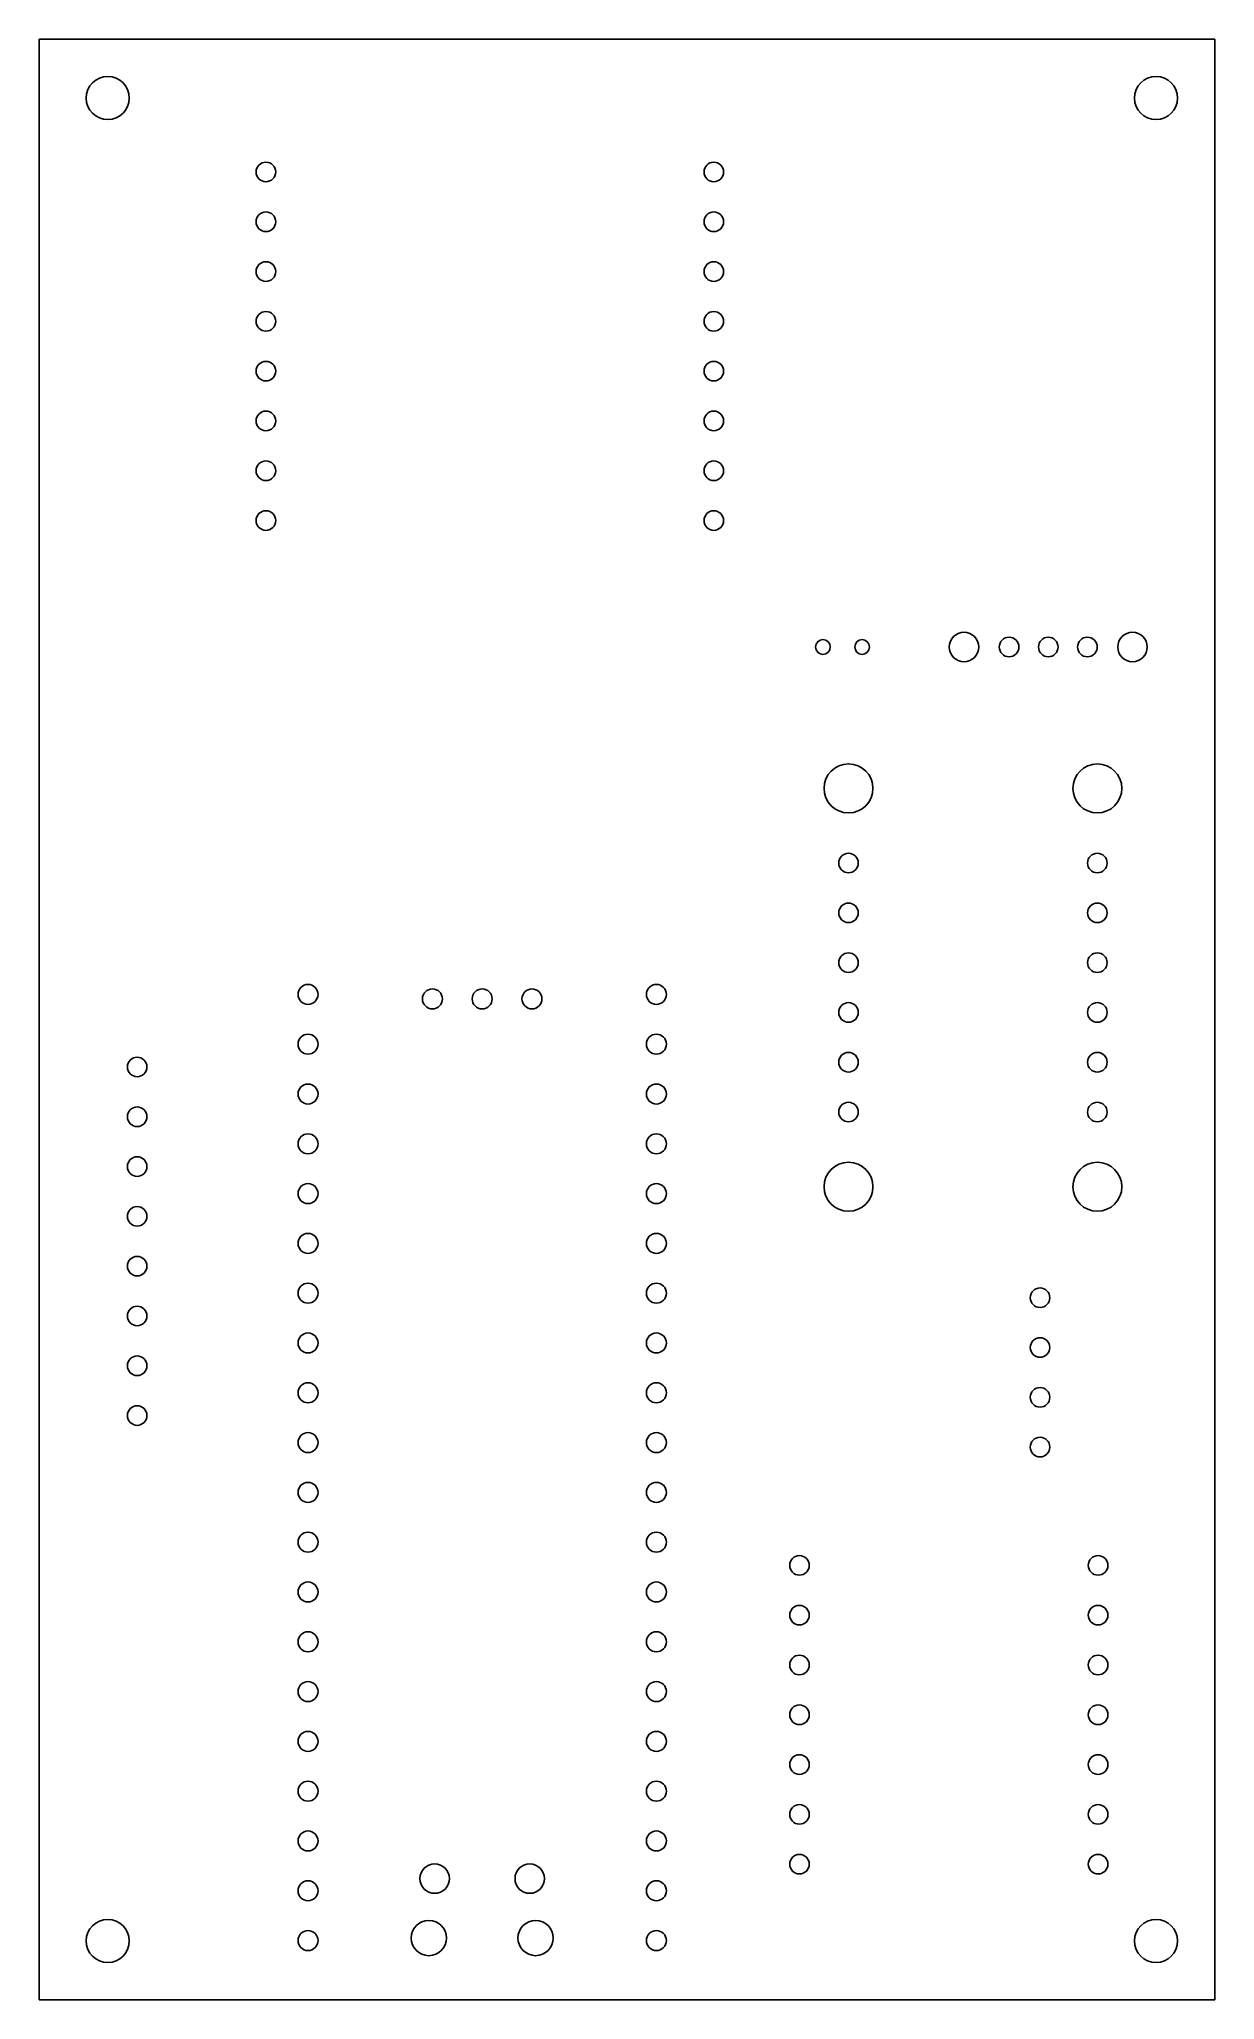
# Model space of a CAD drawing. Header units: millimetres. Extents: x 75 to 135, y -175 to -75.
import ezdxf

# ---------------------------------------------------------------- set-up
doc = ezdxf.new("R2010")
doc.units = ezdxf.units.MM
doc.layers.add('Pcb_452c', color=7, linetype='CONTINUOUS')

msp = doc.modelspace()

# ---------------------------------------------------------------- linework, layer by layer
at = {"layer": 'Pcb_452c'}
for p, q in [((75, -75), (75, -75, -1.6)), ((75, -75), (135, -75)), ((75, -75, -1.6), (135, -75, -1.6)), ((75, -75), (75, -75, -1.6)), ((75, -175), (75, -75)), ((75, -175, -1.6), (75, -75, -1.6)), ((75, -75), (135, -75)), ((75, -175), (75, -75)), ((75, -75, -1.6), (135, -75, -1.6)), ((75, -175, -1.6), (75, -75, -1.6)), ((135, -75), (135, -75, -1.6)), ((135, -75), (135, -75, -1.6)), ((135, -75), (135, -175)), ((135, -75, -1.6), (135, -175, -1.6)), ((135, -75), (135, -175)), ((135, -75, -1.6), (135, -175, -1.6)), ((79.6, -78), (79.6, -78, -1.6)), ((79.6, -78), (79.6, -78, -1.6)), ((133.1, -78), (133.1, -78, -1.6)), ((133.1, -78), (133.1, -78, -1.6)), ((87.07, -81.77), (87.07, -81.77, -1.6)), ((87.07, -81.77), (87.07, -81.77, -1.6)), ((109.93, -81.77), (109.93, -81.77, -1.6)), ((109.93, -81.77), (109.93, -81.77, -1.6)), ((87.07, -84.31), (87.07, -84.31, -1.6)), ((87.07, -84.31), (87.07, -84.31, -1.6)), ((109.93, -84.31), (109.93, -84.31, -1.6)), ((109.93, -84.31), (109.93, -84.31, -1.6)), ((87.07, -86.85), (87.07, -86.85, -1.6)), ((87.07, -86.85), (87.07, -86.85, -1.6)), ((109.93, -86.85), (109.93, -86.85, -1.6)), ((109.93, -86.85), (109.93, -86.85, -1.6)), ((87.07, -89.39), (87.07, -89.39, -1.6)), ((87.07, -89.39), (87.07, -89.39, -1.6)), ((109.93, -89.39), (109.93, -89.39, -1.6)), ((109.93, -89.39), (109.93, -89.39, -1.6)), ((87.07, -91.93), (87.07, -91.93, -1.6)), ((87.07, -91.93), (87.07, -91.93, -1.6)), ((109.93, -91.93), (109.93, -91.93, -1.6)), ((109.93, -91.93), (109.93, -91.93, -1.6)), ((87.07, -94.47), (87.07, -94.47, -1.6)), ((87.07, -94.47), (87.07, -94.47, -1.6)), ((109.93, -94.47), (109.93, -94.47, -1.6)), ((109.93, -94.47), (109.93, -94.47, -1.6)), ((87.07, -97.01), (87.07, -97.01, -1.6)), ((87.07, -97.01), (87.07, -97.01, -1.6)), ((109.93, -97.01), (109.93, -97.01, -1.6)), ((109.93, -97.01), (109.93, -97.01, -1.6)), ((87.07, -99.55), (87.07, -99.55, -1.6)), ((87.07, -99.55), (87.07, -99.55, -1.6)), ((109.93, -99.55), (109.93, -99.55, -1.6)), ((109.93, -99.55), (109.93, -99.55, -1.6)), ((115.375, -106), (115.375, -106, -1.6)), ((115.375, -106), (115.375, -106, -1.6)), ((117.375, -106), (117.375, -106, -1.6)), ((117.375, -106), (117.375, -106, -1.6)), ((122.95, -106), (122.95, -106, -1.6)), ((122.95, -106), (122.95, -106, -1.6)), ((125, -106), (125, -106, -1.6)), ((125, -106), (125, -106, -1.6)), ((127, -106), (127, -106, -1.6)), ((127, -106), (127, -106, -1.6)), ((129, -106), (129, -106, -1.6)), ((129, -106), (129, -106, -1.6)), ((131.55, -106), (131.55, -106, -1.6)), ((131.55, -106), (131.55, -106, -1.6)), ((117.555, -113.21), (117.555, -113.21, -1.6)), ((117.555, -113.21), (117.555, -113.21, -1.6)), ((130.255, -113.21), (130.255, -113.21, -1.6)), ((130.255, -113.21), (130.255, -113.21, -1.6)), ((116.805, -117.02), (116.805, -117.02, -1.6)), ((116.805, -117.02), (116.805, -117.02, -1.6)), ((129.505, -117.02), (129.505, -117.02, -1.6)), ((129.505, -117.02), (129.505, -117.02, -1.6)), ((116.805, -119.56), (116.805, -119.56, -1.6)), ((116.805, -119.56), (116.805, -119.56, -1.6)), ((129.505, -119.56), (129.505, -119.56, -1.6)), ((129.505, -119.56), (129.505, -119.56, -1.6)), ((116.805, -122.1), (116.805, -122.1, -1.6)), ((116.805, -122.1), (116.805, -122.1, -1.6)), ((129.505, -122.1), (129.505, -122.1, -1.6)), ((129.505, -122.1), (129.505, -122.1, -1.6)), ((89.23, -123.72), (89.23, -123.72, -1.6)), ((89.23, -123.72), (89.23, -123.72, -1.6)), ((95.58, -123.95), (95.58, -123.95, -1.6)), ((95.58, -123.95), (95.58, -123.95, -1.6)), ((98.12, -123.95), (98.12, -123.95, -1.6)), ((98.12, -123.95), (98.12, -123.95, -1.6)), ((100.66, -123.95), (100.66, -123.95, -1.6)), ((100.66, -123.95), (100.66, -123.95, -1.6)), ((107.01, -123.72), (107.01, -123.72, -1.6)), ((107.01, -123.72), (107.01, -123.72, -1.6)), ((116.805, -124.64), (116.805, -124.64, -1.6)), ((116.805, -124.64), (116.805, -124.64, -1.6)), ((129.505, -124.64), (129.505, -124.64, -1.6)), ((129.505, -124.64), (129.505, -124.64, -1.6)), ((89.23, -126.26), (89.23, -126.26, -1.6)), ((89.23, -126.26), (89.23, -126.26, -1.6)), ((107.01, -126.26), (107.01, -126.26, -1.6)), ((107.01, -126.26), (107.01, -126.26, -1.6)), ((80.5, -127.42), (80.5, -127.42, -1.6)), ((80.5, -127.42), (80.5, -127.42, -1.6)), ((116.805, -127.18), (116.805, -127.18, -1.6)), ((116.805, -127.18), (116.805, -127.18, -1.6)), ((129.505, -127.18), (129.505, -127.18, -1.6)), ((129.505, -127.18), (129.505, -127.18, -1.6)), ((89.23, -128.8), (89.23, -128.8, -1.6)), ((89.23, -128.8), (89.23, -128.8, -1.6)), ((107.01, -128.8), (107.01, -128.8, -1.6)), ((107.01, -128.8), (107.01, -128.8, -1.6)), ((80.5, -129.96), (80.5, -129.96, -1.6)), ((80.5, -129.96), (80.5, -129.96, -1.6)), ((116.805, -129.72), (116.805, -129.72, -1.6)), ((116.805, -129.72), (116.805, -129.72, -1.6)), ((129.505, -129.72), (129.505, -129.72, -1.6)), ((129.505, -129.72), (129.505, -129.72, -1.6)), ((89.23, -131.34), (89.23, -131.34, -1.6)), ((89.23, -131.34), (89.23, -131.34, -1.6)), ((107.01, -131.34), (107.01, -131.34, -1.6)), ((107.01, -131.34), (107.01, -131.34, -1.6)), ((80.5, -132.5), (80.5, -132.5, -1.6)), ((80.5, -132.5), (80.5, -132.5, -1.6)), ((89.23, -133.88), (89.23, -133.88, -1.6)), ((89.23, -133.88), (89.23, -133.88, -1.6)), ((107.01, -133.88), (107.01, -133.88, -1.6)), ((107.01, -133.88), (107.01, -133.88, -1.6)), ((117.555, -133.53), (117.555, -133.53, -1.6)), ((117.555, -133.53), (117.555, -133.53, -1.6)), ((130.255, -133.53), (130.255, -133.53, -1.6)), ((130.255, -133.53), (130.255, -133.53, -1.6)), ((80.5, -135.04), (80.5, -135.04, -1.6)), ((80.5, -135.04), (80.5, -135.04, -1.6)), ((89.23, -136.42), (89.23, -136.42, -1.6)), ((89.23, -136.42), (89.23, -136.42, -1.6)), ((107.01, -136.42), (107.01, -136.42, -1.6)), ((107.01, -136.42), (107.01, -136.42, -1.6)), ((80.5, -137.58), (80.5, -137.58, -1.6)), ((80.5, -137.58), (80.5, -137.58, -1.6)), ((89.23, -138.96), (89.23, -138.96, -1.6)), ((89.23, -138.96), (89.23, -138.96, -1.6)), ((107.01, -138.96), (107.01, -138.96, -1.6)), ((107.01, -138.96), (107.01, -138.96, -1.6)), ((126.58, -139.19), (126.58, -139.19, -1.6)), ((126.58, -139.19), (126.58, -139.19, -1.6)), ((80.5, -140.12), (80.5, -140.12, -1.6)), ((80.5, -140.12), (80.5, -140.12, -1.6)), ((89.23, -141.5), (89.23, -141.5, -1.6)), ((89.23, -141.5), (89.23, -141.5, -1.6)), ((107.01, -141.5), (107.01, -141.5, -1.6)), ((107.01, -141.5), (107.01, -141.5, -1.6)), ((126.58, -141.73), (126.58, -141.73, -1.6)), ((126.58, -141.73), (126.58, -141.73, -1.6)), ((80.5, -142.66), (80.5, -142.66, -1.6)), ((80.5, -142.66), (80.5, -142.66, -1.6)), ((89.23, -144.04), (89.23, -144.04, -1.6)), ((89.23, -144.04), (89.23, -144.04, -1.6)), ((107.01, -144.04), (107.01, -144.04, -1.6)), ((107.01, -144.04), (107.01, -144.04, -1.6)), ((126.58, -144.27), (126.58, -144.27, -1.6)), ((126.58, -144.27), (126.58, -144.27, -1.6)), ((80.5, -145.2), (80.5, -145.2, -1.6)), ((80.5, -145.2), (80.5, -145.2, -1.6)), ((89.23, -146.58), (89.23, -146.58, -1.6)), ((89.23, -146.58), (89.23, -146.58, -1.6)), ((107.01, -146.58), (107.01, -146.58, -1.6)), ((107.01, -146.58), (107.01, -146.58, -1.6)), ((126.58, -146.81), (126.58, -146.81, -1.6)), ((126.58, -146.81), (126.58, -146.81, -1.6)), ((89.23, -149.12), (89.23, -149.12, -1.6)), ((89.23, -149.12), (89.23, -149.12, -1.6)), ((107.01, -149.12), (107.01, -149.12, -1.6)), ((107.01, -149.12), (107.01, -149.12, -1.6)), ((89.23, -151.66), (89.23, -151.66, -1.6)), ((89.23, -151.66), (89.23, -151.66, -1.6)), ((107.01, -151.66), (107.01, -151.66, -1.6)), ((107.01, -151.66), (107.01, -151.66, -1.6)), ((114.3025, -152.8425), (114.3025, -152.8425, -1.6)), ((114.3025, -152.8425), (114.3025, -152.8425, -1.6)), ((129.5425, -152.8425), (129.5425, -152.8425, -1.6)), ((129.5425, -152.8425), (129.5425, -152.8425, -1.6)), ((89.23, -154.2), (89.23, -154.2, -1.6)), ((89.23, -154.2), (89.23, -154.2, -1.6)), ((107.01, -154.2), (107.01, -154.2, -1.6)), ((107.01, -154.2), (107.01, -154.2, -1.6)), ((114.3025, -155.3825), (114.3025, -155.3825, -1.6)), ((114.3025, -155.3825), (114.3025, -155.3825, -1.6)), ((129.5425, -155.3825), (129.5425, -155.3825, -1.6)), ((129.5425, -155.3825), (129.5425, -155.3825, -1.6)), ((89.23, -156.74), (89.23, -156.74, -1.6)), ((89.23, -156.74), (89.23, -156.74, -1.6)), ((107.01, -156.74), (107.01, -156.74, -1.6)), ((107.01, -156.74), (107.01, -156.74, -1.6)), ((114.3025, -157.9225), (114.3025, -157.9225, -1.6)), ((114.3025, -157.9225), (114.3025, -157.9225, -1.6)), ((129.5425, -157.9225), (129.5425, -157.9225, -1.6)), ((129.5425, -157.9225), (129.5425, -157.9225, -1.6)), ((89.23, -159.28), (89.23, -159.28, -1.6)), ((89.23, -159.28), (89.23, -159.28, -1.6)), ((107.01, -159.28), (107.01, -159.28, -1.6)), ((107.01, -159.28), (107.01, -159.28, -1.6)), ((114.3025, -160.4625), (114.3025, -160.4625, -1.6)), ((114.3025, -160.4625), (114.3025, -160.4625, -1.6)), ((129.5425, -160.4625), (129.5425, -160.4625, -1.6)), ((129.5425, -160.4625), (129.5425, -160.4625, -1.6)), ((89.23, -161.82), (89.23, -161.82, -1.6)), ((89.23, -161.82), (89.23, -161.82, -1.6)), ((107.01, -161.82), (107.01, -161.82, -1.6)), ((107.01, -161.82), (107.01, -161.82, -1.6)), ((114.3025, -163.0025), (114.3025, -163.0025, -1.6)), ((114.3025, -163.0025), (114.3025, -163.0025, -1.6)), ((129.5425, -163.0025), (129.5425, -163.0025, -1.6)), ((129.5425, -163.0025), (129.5425, -163.0025, -1.6)), ((89.23, -164.36), (89.23, -164.36, -1.6)), ((89.23, -164.36), (89.23, -164.36, -1.6)), ((107.01, -164.36), (107.01, -164.36, -1.6)), ((107.01, -164.36), (107.01, -164.36, -1.6)), ((114.3025, -165.5425), (114.3025, -165.5425, -1.6)), ((114.3025, -165.5425), (114.3025, -165.5425, -1.6)), ((129.5425, -165.5425), (129.5425, -165.5425, -1.6)), ((129.5425, -165.5425), (129.5425, -165.5425, -1.6)), ((89.23, -166.9), (89.23, -166.9, -1.6)), ((89.23, -166.9), (89.23, -166.9, -1.6)), ((107.01, -166.9), (107.01, -166.9, -1.6)), ((107.01, -166.9), (107.01, -166.9, -1.6)), ((95.935, -168.82), (95.935, -168.82, -1.6)), ((95.935, -168.82), (95.935, -168.82, -1.6)), ((100.785, -168.82), (100.785, -168.82, -1.6)), ((100.785, -168.82), (100.785, -168.82, -1.6)), ((114.3025, -168.0825), (114.3025, -168.0825, -1.6)), ((114.3025, -168.0825), (114.3025, -168.0825, -1.6)), ((129.5425, -168.0825), (129.5425, -168.0825, -1.6)), ((129.5425, -168.0825), (129.5425, -168.0825, -1.6)), ((89.23, -169.44), (89.23, -169.44, -1.6)), ((89.23, -169.44), (89.23, -169.44, -1.6)), ((107.01, -169.44), (107.01, -169.44, -1.6)), ((107.01, -169.44), (107.01, -169.44, -1.6)), ((79.6, -172), (79.6, -172, -1.6)), ((79.6, -172), (79.6, -172, -1.6)), ((89.23, -171.98), (89.23, -171.98, -1.6)), ((89.23, -171.98), (89.23, -171.98, -1.6)), ((95.785, -171.85), (95.785, -171.85, -1.6)), ((95.785, -171.85), (95.785, -171.85, -1.6)), ((101.235, -171.85), (101.235, -171.85, -1.6)), ((101.235, -171.85), (101.235, -171.85, -1.6)), ((107.01, -171.98), (107.01, -171.98, -1.6)), ((107.01, -171.98), (107.01, -171.98, -1.6)), ((133.1, -172), (133.1, -172, -1.6)), ((133.1, -172), (133.1, -172, -1.6)), ((75, -175), (75, -175, -1.6)), ((75, -175), (75, -175, -1.6)), ((135, -175), (75, -175)), ((135, -175, -1.6), (75, -175, -1.6)), ((135, -175), (75, -175)), ((135, -175, -1.6), (75, -175, -1.6)), ((135, -175), (135, -175, -1.6)), ((135, -175), (135, -175, -1.6))]:
    msp.add_line(p, q, dxfattribs=at)
for centre, radius in [((78.5, -78), 1.1), ((78.5, -78, -1.6), 1.1), ((78.5, -78), 1.1), ((78.5, -78, -1.6), 1.1), ((132, -78), 1.1), ((132, -78, -1.6), 1.1), ((132, -78), 1.1), ((132, -78, -1.6), 1.1), ((86.57, -81.77), 0.5), ((86.57, -81.77, -1.6), 0.5), ((86.57, -81.77), 0.5), ((86.57, -81.77, -1.6), 0.5), ((109.43, -81.77), 0.5), ((109.43, -81.77, -1.6), 0.5), ((109.43, -81.77), 0.5), ((109.43, -81.77, -1.6), 0.5), ((86.57, -84.31), 0.5), ((86.57, -84.31, -1.6), 0.5), ((86.57, -84.31), 0.5), ((86.57, -84.31, -1.6), 0.5), ((109.43, -84.31), 0.5), ((109.43, -84.31, -1.6), 0.5), ((109.43, -84.31), 0.5), ((109.43, -84.31, -1.6), 0.5), ((86.57, -86.85), 0.5), ((86.57, -86.85, -1.6), 0.5), ((86.57, -86.85), 0.5), ((86.57, -86.85, -1.6), 0.5), ((109.43, -86.85), 0.5), ((109.43, -86.85, -1.6), 0.5), ((109.43, -86.85), 0.5), ((109.43, -86.85, -1.6), 0.5), ((86.57, -89.39), 0.5), ((86.57, -89.39, -1.6), 0.5), ((86.57, -89.39), 0.5), ((86.57, -89.39, -1.6), 0.5), ((109.43, -89.39), 0.5), ((109.43, -89.39, -1.6), 0.5), ((109.43, -89.39), 0.5), ((109.43, -89.39, -1.6), 0.5), ((86.57, -91.93), 0.5), ((86.57, -91.93, -1.6), 0.5), ((86.57, -91.93), 0.5), ((86.57, -91.93, -1.6), 0.5), ((109.43, -91.93), 0.5), ((109.43, -91.93, -1.6), 0.5), ((109.43, -91.93), 0.5), ((109.43, -91.93, -1.6), 0.5), ((86.57, -94.47), 0.5), ((86.57, -94.47, -1.6), 0.5), ((86.57, -94.47), 0.5), ((86.57, -94.47, -1.6), 0.5), ((109.43, -94.47), 0.5), ((109.43, -94.47, -1.6), 0.5), ((109.43, -94.47), 0.5), ((109.43, -94.47, -1.6), 0.5), ((86.57, -97.01), 0.5), ((86.57, -97.01, -1.6), 0.5), ((86.57, -97.01), 0.5), ((86.57, -97.01, -1.6), 0.5), ((109.43, -97.01), 0.5), ((109.43, -97.01, -1.6), 0.5), ((109.43, -97.01), 0.5), ((109.43, -97.01, -1.6), 0.5), ((86.57, -99.55), 0.5), ((86.57, -99.55, -1.6), 0.5), ((86.57, -99.55), 0.5), ((86.57, -99.55, -1.6), 0.5), ((109.43, -99.55), 0.5), ((109.43, -99.55, -1.6), 0.5), ((109.43, -99.55), 0.5), ((109.43, -99.55, -1.6), 0.5), ((115, -106), 0.375), ((115, -106, -1.6), 0.375), ((115, -106), 0.375), ((115, -106, -1.6), 0.375), ((117, -106), 0.375), ((117, -106, -1.6), 0.375), ((117, -106), 0.375), ((117, -106, -1.6), 0.375), ((122.2, -106), 0.75), ((122.2, -106, -1.6), 0.75), ((122.2, -106), 0.75), ((122.2, -106, -1.6), 0.75), ((124.5, -106), 0.5), ((124.5, -106, -1.6), 0.5), ((124.5, -106), 0.5), ((124.5, -106, -1.6), 0.5), ((126.5, -106), 0.5), ((126.5, -106, -1.6), 0.5), ((126.5, -106), 0.5), ((126.5, -106, -1.6), 0.5), ((128.5, -106), 0.5), ((128.5, -106, -1.6), 0.5), ((128.5, -106), 0.5), ((128.5, -106, -1.6), 0.5), ((130.8, -106), 0.75), ((130.8, -106, -1.6), 0.75), ((130.8, -106), 0.75), ((130.8, -106, -1.6), 0.75), ((116.305, -113.21), 1.25), ((116.305, -113.21, -1.6), 1.25), ((116.305, -113.21), 1.25), ((116.305, -113.21, -1.6), 1.25), ((129.005, -113.21), 1.25), ((129.005, -113.21, -1.6), 1.25), ((129.005, -113.21), 1.25), ((129.005, -113.21, -1.6), 1.25), ((116.305, -117.02), 0.5), ((116.305, -117.02, -1.6), 0.5), ((116.305, -117.02), 0.5), ((116.305, -117.02, -1.6), 0.5), ((129.005, -117.02), 0.5), ((129.005, -117.02, -1.6), 0.5), ((129.005, -117.02), 0.5), ((129.005, -117.02, -1.6), 0.5), ((116.305, -119.56), 0.5), ((116.305, -119.56, -1.6), 0.5), ((116.305, -119.56), 0.5), ((116.305, -119.56, -1.6), 0.5), ((129.005, -119.56), 0.5), ((129.005, -119.56, -1.6), 0.5), ((129.005, -119.56), 0.5), ((129.005, -119.56, -1.6), 0.5), ((116.305, -122.1), 0.5), ((116.305, -122.1, -1.6), 0.5), ((116.305, -122.1), 0.5), ((116.305, -122.1, -1.6), 0.5), ((129.005, -122.1), 0.5), ((129.005, -122.1, -1.6), 0.5), ((129.005, -122.1), 0.5), ((129.005, -122.1, -1.6), 0.5), ((88.72, -123.72), 0.51), ((88.72, -123.72, -1.6), 0.51), ((88.72, -123.72), 0.51), ((88.72, -123.72, -1.6), 0.51), ((95.07, -123.95), 0.51), ((95.07, -123.95, -1.6), 0.51), ((95.07, -123.95), 0.51), ((95.07, -123.95, -1.6), 0.51), ((97.61, -123.95), 0.51), ((97.61, -123.95, -1.6), 0.51), ((97.61, -123.95), 0.51), ((97.61, -123.95, -1.6), 0.51), ((100.15, -123.95), 0.51), ((100.15, -123.95, -1.6), 0.51), ((100.15, -123.95), 0.51), ((100.15, -123.95, -1.6), 0.51), ((106.5, -123.72), 0.51), ((106.5, -123.72, -1.6), 0.51), ((106.5, -123.72), 0.51), ((106.5, -123.72, -1.6), 0.51), ((116.305, -124.64), 0.5), ((116.305, -124.64, -1.6), 0.5), ((116.305, -124.64), 0.5), ((116.305, -124.64, -1.6), 0.5), ((129.005, -124.64), 0.5), ((129.005, -124.64, -1.6), 0.5), ((129.005, -124.64), 0.5), ((129.005, -124.64, -1.6), 0.5), ((88.72, -126.26), 0.51), ((88.72, -126.26, -1.6), 0.51), ((88.72, -126.26), 0.51), ((88.72, -126.26, -1.6), 0.51), ((106.5, -126.26), 0.51), ((106.5, -126.26, -1.6), 0.51), ((106.5, -126.26), 0.51), ((106.5, -126.26, -1.6), 0.51), ((80, -127.42), 0.5), ((80, -127.42, -1.6), 0.5), ((80, -127.42), 0.5), ((80, -127.42, -1.6), 0.5), ((116.305, -127.18), 0.5), ((116.305, -127.18, -1.6), 0.5), ((116.305, -127.18), 0.5), ((116.305, -127.18, -1.6), 0.5), ((129.005, -127.18), 0.5), ((129.005, -127.18, -1.6), 0.5), ((129.005, -127.18), 0.5), ((129.005, -127.18, -1.6), 0.5), ((88.72, -128.8), 0.51), ((88.72, -128.8, -1.6), 0.51), ((88.72, -128.8), 0.51), ((88.72, -128.8, -1.6), 0.51), ((106.5, -128.8), 0.51), ((106.5, -128.8, -1.6), 0.51), ((106.5, -128.8), 0.51), ((106.5, -128.8, -1.6), 0.51), ((80, -129.96), 0.5), ((80, -129.96, -1.6), 0.5), ((80, -129.96), 0.5), ((80, -129.96, -1.6), 0.5), ((116.305, -129.72), 0.5), ((116.305, -129.72, -1.6), 0.5), ((116.305, -129.72), 0.5), ((116.305, -129.72, -1.6), 0.5), ((129.005, -129.72), 0.5), ((129.005, -129.72, -1.6), 0.5), ((129.005, -129.72), 0.5), ((129.005, -129.72, -1.6), 0.5), ((88.72, -131.34), 0.51), ((88.72, -131.34, -1.6), 0.51), ((88.72, -131.34), 0.51), ((88.72, -131.34, -1.6), 0.51), ((106.5, -131.34), 0.51), ((106.5, -131.34, -1.6), 0.51), ((106.5, -131.34), 0.51), ((106.5, -131.34, -1.6), 0.51), ((80, -132.5), 0.5), ((80, -132.5, -1.6), 0.5), ((80, -132.5), 0.5), ((80, -132.5, -1.6), 0.5), ((116.305, -133.53), 1.25), ((116.305, -133.53, -1.6), 1.25), ((116.305, -133.53), 1.25), ((116.305, -133.53, -1.6), 1.25), ((129.005, -133.53), 1.25), ((129.005, -133.53, -1.6), 1.25), ((129.005, -133.53), 1.25), ((129.005, -133.53, -1.6), 1.25), ((88.72, -133.88), 0.51), ((88.72, -133.88, -1.6), 0.51), ((88.72, -133.88), 0.51), ((88.72, -133.88, -1.6), 0.51), ((106.5, -133.88), 0.51), ((106.5, -133.88, -1.6), 0.51), ((106.5, -133.88), 0.51), ((106.5, -133.88, -1.6), 0.51), ((80, -135.04), 0.5), ((80, -135.04, -1.6), 0.5), ((80, -135.04), 0.5), ((80, -135.04, -1.6), 0.5), ((88.72, -136.42), 0.51), ((88.72, -136.42, -1.6), 0.51), ((88.72, -136.42), 0.51), ((88.72, -136.42, -1.6), 0.51), ((106.5, -136.42), 0.51), ((106.5, -136.42, -1.6), 0.51), ((106.5, -136.42), 0.51), ((106.5, -136.42, -1.6), 0.51), ((80, -137.58), 0.5), ((80, -137.58, -1.6), 0.5), ((80, -137.58), 0.5), ((80, -137.58, -1.6), 0.5), ((88.72, -138.96), 0.51), ((88.72, -138.96, -1.6), 0.51), ((88.72, -138.96), 0.51), ((88.72, -138.96, -1.6), 0.51), ((106.5, -138.96), 0.51), ((106.5, -138.96, -1.6), 0.51), ((106.5, -138.96), 0.51), ((106.5, -138.96, -1.6), 0.51), ((126.08, -139.19), 0.5), ((126.08, -139.19, -1.6), 0.5), ((126.08, -139.19), 0.5), ((126.08, -139.19, -1.6), 0.5), ((80, -140.12), 0.5), ((80, -140.12, -1.6), 0.5), ((80, -140.12), 0.5), ((80, -140.12, -1.6), 0.5), ((88.72, -141.5), 0.51), ((88.72, -141.5, -1.6), 0.51), ((88.72, -141.5), 0.51), ((88.72, -141.5, -1.6), 0.51), ((106.5, -141.5), 0.51), ((106.5, -141.5, -1.6), 0.51), ((106.5, -141.5), 0.51), ((106.5, -141.5, -1.6), 0.51), ((126.08, -141.73), 0.5), ((126.08, -141.73, -1.6), 0.5), ((126.08, -141.73), 0.5), ((126.08, -141.73, -1.6), 0.5), ((80, -142.66), 0.5), ((80, -142.66, -1.6), 0.5), ((80, -142.66), 0.5), ((80, -142.66, -1.6), 0.5), ((88.72, -144.04), 0.51), ((88.72, -144.04, -1.6), 0.51), ((88.72, -144.04), 0.51), ((88.72, -144.04, -1.6), 0.51), ((106.5, -144.04), 0.51), ((106.5, -144.04, -1.6), 0.51), ((106.5, -144.04), 0.51), ((106.5, -144.04, -1.6), 0.51), ((126.08, -144.27), 0.5), ((126.08, -144.27, -1.6), 0.5), ((126.08, -144.27), 0.5), ((126.08, -144.27, -1.6), 0.5), ((80, -145.2), 0.5), ((80, -145.2, -1.6), 0.5), ((80, -145.2), 0.5), ((80, -145.2, -1.6), 0.5), ((88.72, -146.58), 0.51), ((88.72, -146.58, -1.6), 0.51), ((88.72, -146.58), 0.51), ((88.72, -146.58, -1.6), 0.51), ((106.5, -146.58), 0.51), ((106.5, -146.58, -1.6), 0.51), ((106.5, -146.58), 0.51), ((106.5, -146.58, -1.6), 0.51), ((126.08, -146.81), 0.5), ((126.08, -146.81, -1.6), 0.5), ((126.08, -146.81), 0.5), ((126.08, -146.81, -1.6), 0.5), ((88.72, -149.12), 0.51), ((88.72, -149.12, -1.6), 0.51), ((88.72, -149.12), 0.51), ((88.72, -149.12, -1.6), 0.51), ((106.5, -149.12), 0.51), ((106.5, -149.12, -1.6), 0.51), ((106.5, -149.12), 0.51), ((106.5, -149.12, -1.6), 0.51), ((88.72, -151.66), 0.51), ((88.72, -151.66, -1.6), 0.51), ((88.72, -151.66), 0.51), ((88.72, -151.66, -1.6), 0.51), ((106.5, -151.66), 0.51), ((106.5, -151.66, -1.6), 0.51), ((106.5, -151.66), 0.51), ((106.5, -151.66, -1.6), 0.51), ((113.8025, -152.8425), 0.5), ((113.8025, -152.8425, -1.6), 0.5), ((113.8025, -152.8425), 0.5), ((113.8025, -152.8425, -1.6), 0.5), ((129.0425, -152.8425), 0.5), ((129.0425, -152.8425, -1.6), 0.5), ((129.0425, -152.8425), 0.5), ((129.0425, -152.8425, -1.6), 0.5), ((88.72, -154.2), 0.51), ((88.72, -154.2, -1.6), 0.51), ((88.72, -154.2), 0.51), ((88.72, -154.2, -1.6), 0.51), ((106.5, -154.2), 0.51), ((106.5, -154.2, -1.6), 0.51), ((106.5, -154.2), 0.51), ((106.5, -154.2, -1.6), 0.51), ((113.8025, -155.3825), 0.5), ((113.8025, -155.3825, -1.6), 0.5), ((113.8025, -155.3825), 0.5), ((113.8025, -155.3825, -1.6), 0.5), ((129.0425, -155.3825), 0.5), ((129.0425, -155.3825, -1.6), 0.5), ((129.0425, -155.3825), 0.5), ((129.0425, -155.3825, -1.6), 0.5), ((88.72, -156.74), 0.51), ((88.72, -156.74, -1.6), 0.51), ((88.72, -156.74), 0.51), ((88.72, -156.74, -1.6), 0.51), ((106.5, -156.74), 0.51), ((106.5, -156.74, -1.6), 0.51), ((106.5, -156.74), 0.51), ((106.5, -156.74, -1.6), 0.51), ((113.8025, -157.9225), 0.5), ((113.8025, -157.9225, -1.6), 0.5), ((113.8025, -157.9225), 0.5), ((113.8025, -157.9225, -1.6), 0.5), ((129.0425, -157.9225), 0.5), ((129.0425, -157.9225, -1.6), 0.5), ((129.0425, -157.9225), 0.5), ((129.0425, -157.9225, -1.6), 0.5), ((88.72, -159.28), 0.51), ((88.72, -159.28, -1.6), 0.51), ((88.72, -159.28), 0.51), ((88.72, -159.28, -1.6), 0.51), ((106.5, -159.28), 0.51), ((106.5, -159.28, -1.6), 0.51), ((106.5, -159.28), 0.51), ((106.5, -159.28, -1.6), 0.51), ((113.8025, -160.4625), 0.5), ((113.8025, -160.4625, -1.6), 0.5), ((113.8025, -160.4625), 0.5), ((113.8025, -160.4625, -1.6), 0.5), ((129.0425, -160.4625), 0.5), ((129.0425, -160.4625, -1.6), 0.5), ((129.0425, -160.4625), 0.5), ((129.0425, -160.4625, -1.6), 0.5), ((88.72, -161.82), 0.51), ((88.72, -161.82, -1.6), 0.51), ((88.72, -161.82), 0.51), ((88.72, -161.82, -1.6), 0.51), ((106.5, -161.82), 0.51), ((106.5, -161.82, -1.6), 0.51), ((106.5, -161.82), 0.51), ((106.5, -161.82, -1.6), 0.51), ((113.8025, -163.0025), 0.5), ((113.8025, -163.0025, -1.6), 0.5), ((113.8025, -163.0025), 0.5), ((113.8025, -163.0025, -1.6), 0.5), ((129.0425, -163.0025), 0.5), ((129.0425, -163.0025, -1.6), 0.5), ((129.0425, -163.0025), 0.5), ((129.0425, -163.0025, -1.6), 0.5), ((88.72, -164.36), 0.51), ((88.72, -164.36, -1.6), 0.51), ((88.72, -164.36), 0.51), ((88.72, -164.36, -1.6), 0.51), ((106.5, -164.36), 0.51), ((106.5, -164.36, -1.6), 0.51), ((106.5, -164.36), 0.51), ((106.5, -164.36, -1.6), 0.51), ((113.8025, -165.5425), 0.5), ((113.8025, -165.5425, -1.6), 0.5), ((113.8025, -165.5425), 0.5), ((113.8025, -165.5425, -1.6), 0.5), ((129.0425, -165.5425), 0.5), ((129.0425, -165.5425, -1.6), 0.5), ((129.0425, -165.5425), 0.5), ((129.0425, -165.5425, -1.6), 0.5), ((88.72, -166.9), 0.51), ((88.72, -166.9, -1.6), 0.51), ((88.72, -166.9), 0.51), ((88.72, -166.9, -1.6), 0.51), ((106.5, -166.9), 0.51), ((106.5, -166.9, -1.6), 0.51), ((106.5, -166.9), 0.51), ((106.5, -166.9, -1.6), 0.51), ((113.8025, -168.0825), 0.5), ((113.8025, -168.0825, -1.6), 0.5), ((113.8025, -168.0825), 0.5), ((113.8025, -168.0825, -1.6), 0.5), ((129.0425, -168.0825), 0.5), ((129.0425, -168.0825, -1.6), 0.5), ((129.0425, -168.0825), 0.5), ((129.0425, -168.0825, -1.6), 0.5), ((88.72, -169.44), 0.51), ((88.72, -169.44, -1.6), 0.51), ((88.72, -169.44), 0.51), ((88.72, -169.44, -1.6), 0.51), ((95.185, -168.82), 0.75), ((95.185, -168.82, -1.6), 0.75), ((95.185, -168.82), 0.75), ((95.185, -168.82, -1.6), 0.75), ((100.035, -168.82), 0.75), ((100.035, -168.82, -1.6), 0.75), ((100.035, -168.82), 0.75), ((100.035, -168.82, -1.6), 0.75), ((106.5, -169.44), 0.51), ((106.5, -169.44, -1.6), 0.51), ((106.5, -169.44), 0.51), ((106.5, -169.44, -1.6), 0.51), ((78.5, -172), 1.1), ((78.5, -172, -1.6), 1.1), ((78.5, -172), 1.1), ((78.5, -172, -1.6), 1.1), ((94.885, -171.85), 0.9), ((94.885, -171.85, -1.6), 0.9), ((94.885, -171.85), 0.9), ((94.885, -171.85, -1.6), 0.9), ((100.335, -171.85), 0.9), ((100.335, -171.85, -1.6), 0.9), ((100.335, -171.85), 0.9), ((100.335, -171.85, -1.6), 0.9), ((132, -172), 1.1), ((132, -172, -1.6), 1.1), ((132, -172), 1.1), ((132, -172, -1.6), 1.1), ((88.72, -171.98), 0.51), ((88.72, -171.98, -1.6), 0.51), ((88.72, -171.98), 0.51), ((88.72, -171.98, -1.6), 0.51), ((106.5, -171.98), 0.51), ((106.5, -171.98, -1.6), 0.51), ((106.5, -171.98), 0.51), ((106.5, -171.98, -1.6), 0.51)]:
    msp.add_circle(centre, radius, dxfattribs=at)

doc.saveas('drawing.dxf')
